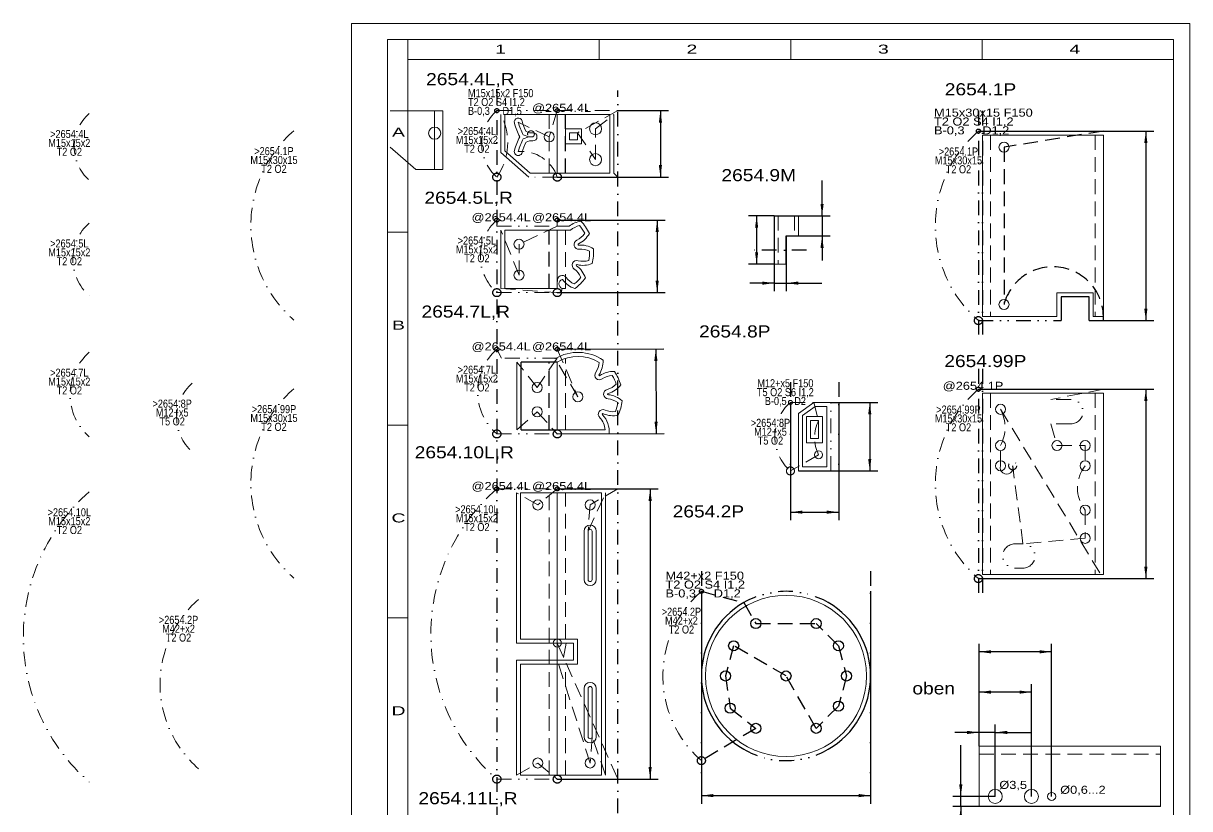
# Model space of a CAD drawing. Extents: x -82 to 209, y 1 to 296.
# Drawn here: x -80.4 to 209, y 101.2 to 296 of the extents above; entities that cross this region are included whole.
import ezdxf
from ezdxf.enums import TextEntityAlignment as Align

# ---------------------------------------------------------------- set-up
doc = ezdxf.new("R2010")
doc.units = 0
doc.header["$LTSCALE"] = 7.305531
for name, pattern in [('DASHDOT', [1, 0.5, -0.25, 0, -0.25]), ('DASHED', [0.75, 0.5, -0.25]), ('DIVIDE', [1.25, 0.5, -0.25, 0, -0.25, 0, -0.25]), ('PHANTOM', [2.5, 1.25, -0.25, 0.25, -0.25, 0.25, -0.25])]:
    doc.linetypes.add(name, pattern=pattern)
for name, color, linetype, lineweight in [('2654_10 ZUNGENSCHIEBER', 171, 'CONTINUOUS', 13), ('2654_10L', 30, 'CONTINUOUS', 13), ('2654_10R', 14, 'CONTINUOUS', 13), ('2654_1_3 RAHMEN', 7, 'CONTINUOUS', 13), ('2654_1P', 30, 'CONTINUOUS', 13), ('2654_2 ANTRIEBSRAD', 230, 'CONTINUOUS', 13), ('2654_2P', 30, 'CONTINUOUS', 13), ('2654_4-6_9 DREHHEBEL', 150, 'CONTINUOUS', 13), ('2654_4L', 30, 'CONTINUOUS', 13), ('2654_4R', 14, 'CONTINUOUS', 13), ('2654_5L', 30, 'CONTINUOUS', 13), ('2654_5R', 14, 'CONTINUOUS', 13), ('2654_7 STELLHEBEL', 172, 'CONTINUOUS', 13), ('2654_7L', 30, 'CONTINUOUS', 13), ('2654_7R', 14, 'CONTINUOUS', 13), ('2654_8 STELLVERSTELLUNG', 230, 'CONTINUOUS', 13), ('2654_8P', 14, 'CONTINUOUS', 13), ('2654_99P', 14, 'CONTINUOUS', 13), ('2654___ W-_ GSP-_ SIGNAL-ANTRIEB', 230, 'CONTINUOUS', 13), ('BEMAßUNG', 7, 'CONTINUOUS', 25), ('BESCHRIFTUNG', 7, 'CONTINUOUS', 25), ('HILFSLINIEN', 3, 'CONTINUOUS', 0), ('MITTELLINIEN', 5, 'DASHDOT', 25), ('STANDARD', 7, 'CONTINUOUS', 0)]:
    doc.layers.add(name, color=color, linetype=linetype, lineweight=lineweight)
doc.styles.add('Arial', font='arial.ttf')

# ---------------------------------------------------------------- blocks, each defined once
blk = doc.blocks.new('D403859712')
at = {"layer": 'BEMAßUNG', "color": 172}
for p, q in [((87.84, 155.11), (87.84, 102.43)), ((129.84, 155.11), (129.84, 102.43)), ((87.84, 104.43), (129.84, 104.43))]:
    blk.add_line(p, q, dxfattribs=at)
at = {"layer": 'BEMAßUNG'}
for points in [[(87.84, 104.43), (90.82, 104.83), (90.82, 104.04)], [(129.84, 104.43), (126.87, 104.04), (126.87, 104.83)]]:
    blk.add_solid(points, dxfattribs=at)
blk = doc.blocks.new('D403859968')
at = {"layer": 'BEMAßUNG', "color": 172}
for p, q in [((105.91, 248.25), (99.55, 248.25)), ((101.55, 248.25), (101.55, 236.25)), ((105.91, 236.25), (99.55, 236.25))]:
    blk.add_line(p, q, dxfattribs=at)
at = {"layer": 'BEMAßUNG'}
for points in [[(101.55, 248.25), (101.94, 245.28), (101.16, 245.28)], [(101.55, 236.25), (101.16, 239.22), (101.94, 239.22)]]:
    blk.add_solid(points, dxfattribs=at)
blk = doc.blocks.new('D403860224')
at = {"layer": 'BEMAßUNG', "color": 172}
for p, q in [((117.79, 248.25), (117.79, 257.02)), ((105.91, 248.25), (119.79, 248.25)), ((117.79, 248.25), (117.79, 243.25)), ((108.91, 243.25), (119.79, 243.25)), ((117.79, 243.25), (117.79, 237.21))]:
    blk.add_line(p, q, dxfattribs=at)
at = {"layer": 'BEMAßUNG'}
for points in [[(117.79, 248.25), (117.4, 251.22), (118.18, 251.22)], [(117.79, 243.25), (118.18, 240.28), (117.4, 240.28)]]:
    blk.add_solid(points, dxfattribs=at)
blk = doc.blocks.new('D403860480')
at = {"layer": 'BEMAßUNG', "color": 172}
for p, q in [((105.91, 248.25), (105.91, 229.56)), ((108.91, 243.25), (108.91, 229.56)), ((105.91, 231.56), (99.87, 231.56)), ((105.91, 231.56), (108.91, 231.56)), ((108.91, 231.56), (117.69, 231.56))]:
    blk.add_line(p, q, dxfattribs=at)
at = {"layer": 'BEMAßUNG'}
for points in [[(105.91, 231.56), (102.94, 231.16), (102.94, 231.95)], [(108.91, 231.56), (111.89, 231.95), (111.89, 231.16)]]:
    blk.add_solid(points, dxfattribs=at)
blk = doc.blocks.new('D403860992')
at = {"layer": 'BEMAßUNG', "color": 172}
for p, q in [((152.21, 104.22), (152.21, 116.96)), ((160.75, 104.22), (150.21, 104.22)), ((152.21, 101.72), (152.21, 104.22)), ((201.75, 101.72), (150.21, 101.72)), ((152.21, 101.72), (152.21, 95.68))]:
    blk.add_line(p, q, dxfattribs=at)
at = {"layer": 'BEMAßUNG'}
for points in [[(152.21, 104.22), (151.82, 107.2), (152.6, 107.2)], [(152.21, 101.72), (152.6, 98.75), (151.82, 98.75)]]:
    blk.add_solid(points, dxfattribs=at)
blk = doc.blocks.new('D403862528')
at = {"layer": 'BEMAßUNG', "color": 172}
for p, q in [((156.75, 116.72), (156.75, 122.1)), ((160.75, 104.22), (160.75, 122.1)), ((156.75, 120.1), (150.71, 120.1)), ((160.75, 120.1), (156.75, 120.1)), ((160.75, 120.1), (169.52, 120.1))]:
    blk.add_line(p, q, dxfattribs=at)
at = {"layer": 'BEMAßUNG'}
for points in [[(156.75, 120.1), (153.78, 119.71), (153.78, 120.5)], [(160.75, 120.1), (163.72, 120.5), (163.72, 119.71)]]:
    blk.add_solid(points, dxfattribs=at)
blk = doc.blocks.new('D403862784')
at = {"layer": 'BEMAßUNG', "color": 172}
for p, q in [((156.75, 116.72), (156.75, 132.1)), ((169.75, 104.22), (169.75, 132.1)), ((169.75, 130.1), (156.75, 130.1))]:
    blk.add_line(p, q, dxfattribs=at)
at = {"layer": 'BEMAßUNG'}
for points in [[(156.75, 130.1), (159.72, 130.5), (159.72, 129.71)], [(169.75, 130.1), (166.78, 129.71), (166.78, 130.5)]]:
    blk.add_solid(points, dxfattribs=at)
blk = doc.blocks.new('D403863040')
at = {"layer": 'BEMAßUNG', "color": 172}
for p, q in [((156.75, 116.72), (156.75, 142.1)), ((174.75, 104.22), (174.75, 142.1)), ((174.75, 140.1), (156.75, 140.1))]:
    blk.add_line(p, q, dxfattribs=at)
at = {"layer": 'BEMAßUNG'}
for points in [[(156.75, 140.1), (159.72, 140.5), (159.72, 139.71)], [(174.75, 140.1), (171.78, 139.71), (171.78, 140.5)]]:
    blk.add_solid(points, dxfattribs=at)
blk = doc.blocks.new('D403863296')
at = {"layer": 'BEMAßUNG', "color": 172}
for p, q in [((109.93, 201.97), (109.93, 172.74)), ((121.93, 201.97), (121.93, 172.74)), ((109.93, 174.74), (121.93, 174.74))]:
    blk.add_line(p, q, dxfattribs=at)
at = {"layer": 'BEMAßUNG'}
for points in [[(109.93, 174.74), (112.91, 175.13), (112.91, 174.35)], [(121.93, 174.74), (118.96, 174.35), (118.96, 175.13)]]:
    blk.add_solid(points, dxfattribs=at)
blk = doc.blocks.new('D404111104')
at = {"layer": 'BEMAßUNG', "color": 172}
for p, q in [((52.09, 180.52), (77.13, 180.52)), ((75.13, 180.52), (75.13, 108.52)), ((52.09, 108.52), (77.13, 108.52))]:
    blk.add_line(p, q, dxfattribs=at)
at = {"layer": 'BEMAßUNG'}
for points in [[(75.13, 180.52), (75.52, 177.55), (74.74, 177.55)], [(75.13, 108.52), (74.74, 111.5), (75.52, 111.5)]]:
    blk.add_solid(points, dxfattribs=at)
blk = doc.blocks.new('D404110848')
at = {"layer": 'BEMAßUNG', "color": 172}
for p, q in [((67.09, 274.35), (79.68, 274.35)), ((77.68, 274.35), (77.68, 257.85)), ((52.09, 257.85), (79.68, 257.85))]:
    blk.add_line(p, q, dxfattribs=at)
at = {"layer": 'BEMAßUNG'}
for points in [[(77.68, 274.35), (78.07, 271.37), (77.29, 271.37)], [(77.68, 257.85), (77.29, 260.82), (78.07, 260.82)]]:
    blk.add_solid(points, dxfattribs=at)
blk = doc.blocks.new('D404110592')
at = {"layer": 'BEMAßUNG', "color": 172}
for p, q in [((52.09, 247.2), (78.88, 247.2)), ((76.88, 247.2), (76.88, 229.2)), ((52.09, 229.2), (78.88, 229.2))]:
    blk.add_line(p, q, dxfattribs=at)
at = {"layer": 'BEMAßUNG'}
for points in [[(76.88, 247.2), (77.27, 244.22), (76.49, 244.22)], [(76.88, 229.2), (76.49, 232.17), (77.27, 232.17)]]:
    blk.add_solid(points, dxfattribs=at)
blk = doc.blocks.new('D404110336')
at = {"layer": 'BEMAßUNG', "color": 172}
for p, q in [((52.09, 215.15), (78.54, 215.24)), ((76.54, 215.24), (76.61, 194.24)), ((52.09, 194.15), (78.61, 194.24))]:
    blk.add_line(p, q, dxfattribs=at)
at = {"layer": 'BEMAßUNG'}
for points in [[(76.54, 215.24), (76.95, 212.26), (76.16, 212.26)], [(76.61, 194.24), (76.21, 197.21), (77, 197.21)]]:
    blk.add_solid(points, dxfattribs=at)
blk = doc.blocks.new('D404109824')
at = {"layer": 'BEMAßUNG', "color": 172}
for p, q in [((119.93, 201.97), (131.62, 201.97)), ((129.62, 201.97), (129.62, 184.97)), ((111.93, 184.97), (131.62, 184.97))]:
    blk.add_line(p, q, dxfattribs=at)
at = {"layer": 'BEMAßUNG'}
for points in [[(129.62, 201.97), (130.01, 199), (129.23, 199)], [(129.62, 184.97), (129.23, 187.95), (130.01, 187.95)]]:
    blk.add_solid(points, dxfattribs=at)
blk = doc.blocks.new('D404109568')
at = {"layer": 'BEMAßUNG', "color": 172}
for p, q in [((156.58, 269.27), (200.13, 269.27)), ((198.13, 269.27), (198.13, 222.27)), ((184.08, 222.27), (200.13, 222.27))]:
    blk.add_line(p, q, dxfattribs=at)
at = {"layer": 'BEMAßUNG'}
for points in [[(198.13, 269.27), (198.52, 266.29), (197.73, 266.29)], [(198.13, 222.27), (197.73, 225.24), (198.52, 225.24)]]:
    blk.add_solid(points, dxfattribs=at)
blk = doc.blocks.new('D404109312')
at = {"layer": 'BEMAßUNG', "color": 172}
for p, q in [((156.58, 205.26), (200.13, 205.26)), ((198.13, 205.26), (198.13, 158.26)), ((156.58, 158.26), (200.13, 158.26))]:
    blk.add_line(p, q, dxfattribs=at)
at = {"layer": 'BEMAßUNG'}
for points in [[(198.13, 205.26), (198.52, 202.29), (197.73, 202.29)], [(198.13, 158.26), (197.73, 161.24), (198.52, 161.24)]]:
    blk.add_solid(points, dxfattribs=at)

msp = doc.modelspace()

# ---------------------------------------------------------------- linework, layer by layer
at = {"layer": '2654_10 ZUNGENSCHIEBER'}
for p, q in [((43, 179.52), (52.09, 179.52)), ((43, 179.52), (43, 143.28)), ((52.09, 109.52), (52.09, 179.52)), ((52.09, 179.52), (63.09, 179.52)), ((52.09, 143.27), (52.09, 179.52)), ((63.09, 179.52), (63.09, 109.52)), ((58.74, 170.02), (58.74, 158.02)), ((61.74, 158.02), (61.74, 170.02)), ((43, 143.28), (50.09, 143.28)), ((57.09, 143.27), (52.09, 143.27)), ((57.09, 143.27), (57.09, 137.02)), ((43, 137.03), (50.09, 137.03)), ((43, 137.03), (43, 109.52)), ((52.09, 109.52), (52.09, 137.02)), ((52.09, 137.02), (57.09, 137.02)), ((58.74, 119.02), (58.74, 131.02)), ((61.74, 119.02), (61.74, 131.02)), ((43, 109.52), (52.09, 109.52)), ((63.09, 109.52), (52.09, 109.52))]:
    msp.add_line(p, q, dxfattribs=at)
at = {"layer": '2654_10 ZUNGENSCHIEBER', "linetype": 'DASHED'}
for p, q in [((50.09, 109.52), (50.09, 179.52)), ((54.09, 143.27), (54.09, 179.52)), ((50.09, 143.28), (52.09, 143.28)), ((50.09, 137.03), (52.09, 137.03)), ((54.09, 109.52), (54.09, 137.02))]:
    msp.add_line(p, q, dxfattribs=at)
at = {"layer": '2654_10 ZUNGENSCHIEBER'}
for centre, start, end in [((60.24, 170.02), 0, 180), ((60.24, 158.02), 180, 360), ((60.24, 131.02), 0, 180), ((60.24, 119.02), 180, 360)]:
    msp.add_arc(centre, 1.5, start, end, dxfattribs=at)
at = {"layer": '2654_10L', "linetype": 'DIVIDE'}
for p, q in [((37.09, 180.52), (52.09, 180.52)), ((37.09, 108.52), (52.09, 108.52))]:
    msp.add_line(p, q, dxfattribs=at)
at = {"layer": '2654_10L'}
for p, q in [((42, 179.52), (42, 142.28)), ((42, 142.28), (54.31, 142.28)), ((42, 138.03), (53.49, 138.03)), ((42, 138.03), (42, 109.52))]:
    msp.add_line(p, q, dxfattribs=at)
at = {"layer": '2654_10L', "linetype": 'DASHED'}
for p, q in [((47.23, 176.53), (42, 179.52)), ((52.09, 180.52), (47.23, 176.53)), ((54.31, 142.28), (53.49, 138.03)), ((42, 109.52), (47.23, 112.52)), ((47.23, 112.52), (52.09, 108.52))]:
    msp.add_line(p, q, dxfattribs=at)
at = {"layer": '2654_10L', "linetype": 'PHANTOM', "lineweight": 25}
for centre, radius in [((37.09, 180.52), 0.5), ((37.09, 108.52), 1)]:
    msp.add_circle(centre, radius, dxfattribs=at)
at = {"layer": '2654_10L'}
for centre in [(47.23, 176.53), (47.23, 112.52)]:
    msp.add_circle(centre, 1.25, dxfattribs=at)
at = {"layer": '2654_10R', "linetype": 'DIVIDE'}
for p, q in [((52.09, 180.52), (67.09, 180.52)), ((52.09, 108.52), (67.09, 108.52))]:
    msp.add_line(p, q, dxfattribs=at)
at = {"layer": '2654_10R', "linetype": 'DASHED'}
for p, q in [((59.74, 170.02), (64.09, 179.52)), ((67.09, 180.52), (60.23, 176.53)), ((60.23, 176.53), (59.74, 170.02)), ((52.09, 142.27), (67.09, 108.52)), ((60.23, 112.52), (52.09, 138.02)), ((60.74, 119.02), (60.23, 112.52)), ((64.09, 109.52), (60.74, 119.02))]:
    msp.add_line(p, q, dxfattribs=at)
at = {"layer": '2654_10R'}
for p, q in [((64.09, 179.52), (64.09, 109.52)), ((59.74, 170.02), (59.74, 158.02)), ((60.74, 158.02), (60.74, 170.02)), ((56.09, 142.27), (52.09, 142.27)), ((56.09, 142.27), (56.09, 138.02)), ((52.09, 138.02), (56.09, 138.02)), ((59.74, 119.02), (59.74, 131.02)), ((60.74, 119.02), (60.74, 131.02))]:
    msp.add_line(p, q, dxfattribs=at)
at = {"layer": '2654_10R', "linetype": 'PHANTOM', "lineweight": 25}
for centre, radius in [((52.09, 180.52), 0.5), ((52.09, 108.52), 1)]:
    msp.add_circle(centre, radius, dxfattribs=at)
at = {"layer": '2654_10R'}
for centre in [(60.23, 176.53), (60.23, 112.52)]:
    msp.add_circle(centre, 1.25, dxfattribs=at)
for centre, start, end in [((60.24, 170.02), 0, 180), ((60.24, 158.02), 180, 360), ((60.24, 131.02), 0, 180), ((60.24, 119.02), 180, 360)]:
    msp.add_arc(centre, 0.5, start, end, dxfattribs=at)
at = {"layer": '2654_1_3 RAHMEN'}
for p, q in [((157.58, 268.27), (157.58, 223.27)), ((157.58, 268.27), (187.58, 268.27)), ((187.58, 268.27), (187.58, 223.27)), ((176.08, 229.17), (176.08, 223.27)), ((185.08, 229.17), (176.08, 229.17)), ((185.08, 223.27), (185.08, 229.17)), ((157.58, 223.27), (176.08, 223.27)), ((185.08, 223.27), (187.58, 223.27)), ((157.58, 204.26), (157.58, 159.26)), ((157.58, 204.26), (187.58, 204.26)), ((187.58, 204.26), (187.58, 159.26)), ((157.58, 159.26), (187.58, 159.26)), ((156.75, 116.72), (156.75, 101.72)), ((156.75, 116.72), (201.75, 116.72)), ((201.75, 116.72), (201.75, 101.72)), ((156.75, 101.72), (201.75, 101.72))]:
    msp.add_line(p, q, dxfattribs=at)
at = {"layer": '2654_1_3 RAHMEN', "linetype": 'DASHED'}
for p, q in [((159.58, 268.27), (159.58, 223.27)), ((185.58, 268.27), (185.58, 223.27)), ((159.58, 204.26), (159.58, 159.26)), ((185.58, 204.26), (185.58, 159.26)), ((156.75, 114.72), (201.75, 114.72))]:
    msp.add_line(p, q, dxfattribs=at)
at = {"layer": '2654_1_3 RAHMEN'}
for centre, radius in [((160.75, 104.22), 1.75), ((169.75, 104.22), 1.75), ((174.75, 104.22), 1)]:
    msp.add_circle(centre, radius, dxfattribs=at)
at = {"layer": '2654_1P', "linetype": 'DIVIDE', "lineweight": 25}
for p, q in [((156.58, 269.27), (187.58, 269.27)), ((156.58, 222.27), (177.08, 222.27))]:
    msp.add_line(p, q, dxfattribs=at)
at = {"layer": '2654_1P', "linetype": 'DASHED', "lineweight": 25}
for p, q in [((187.58, 269.27), (162.93, 265.27)), ((162.93, 265.27), (162.93, 226.27))]:
    msp.add_line(p, q, dxfattribs=at)
at = {"layer": '2654_1P', "lineweight": 25}
for p, q in [((177.08, 228.17), (177.08, 222.27)), ((184.08, 228.17), (177.08, 228.17)), ((184.08, 222.27), (184.08, 228.17)), ((184.08, 222.27), (187.58, 222.27))]:
    msp.add_line(p, q, dxfattribs=at)
at = {"layer": '2654_1P', "linetype": 'PHANTOM', "lineweight": 25}
for centre, radius in [((156.58, 269.27), 0.5), ((156.58, 222.27), 1)]:
    msp.add_circle(centre, radius, dxfattribs=at)
at = {"layer": '2654_1P'}
for centre in [(162.93, 265.27), (162.93, 226.27)]:
    msp.add_circle(centre, 1.25, dxfattribs=at)
at = {"layer": '2654_1P', "linetype": 'DASHED', "lineweight": 25}
msp.add_arc((175.06, 223.07), 12.55, 356.3214, 525.2448, dxfattribs=at)
at = {"layer": '2654_2 ANTRIEBSRAD'}
msp.add_circle((108.84, 134.11), 20, dxfattribs=at)
at = {"layer": '2654_2P', "linetype": 'DASHED', "lineweight": 25}
for p, q in [((87.84, 155.11), (98.34, 152.3)), ((98.34, 152.3), (101.34, 147.1)), ((101.34, 147.1), (116.34, 147.1)), ((121.84, 141.61), (116.34, 147.1)), ((95.85, 141.61), (93.84, 134.11)), ((108.84, 134.11), (95.85, 141.61)), ((121.84, 141.61), (123.84, 134.11)), ((93.84, 134.11), (94.99, 126.11)), ((116.34, 121.12), (108.84, 134.11)), ((123.84, 134.11), (121.84, 126.61)), ((94.99, 126.11), (101.34, 121.12)), ((121.84, 126.61), (116.34, 121.12)), ((101.34, 121.12), (87.84, 113.11))]:
    msp.add_line(p, q, dxfattribs=at)
at = {"layer": '2654_2P', "linetype": 'PHANTOM', "lineweight": 25}
for centre, radius in [((87.84, 155.11), 0.5), ((87.84, 113.11), 1)]:
    msp.add_circle(centre, radius, dxfattribs=at)
at = {"layer": '2654_2P', "lineweight": 25}
for centre in [(101.34, 147.1), (116.34, 147.1), (95.85, 141.61), (121.84, 141.61), (93.84, 134.11), (108.84, 134.11), (123.84, 134.11), (94.99, 126.11), (121.84, 126.61), (101.34, 121.12), (116.34, 121.12)]:
    msp.add_circle(centre, 1.25, dxfattribs=at)
at = {"layer": '2654_2P', "linetype": 'DIVIDE', "lineweight": 25}
for start, end in [(60, 120), (240, 300)]:
    msp.add_arc((108.84, 134.11), 21, start, end, dxfattribs=at)
at = {"layer": '2654_2P', "lineweight": 25}
for start, end in [(120, 240), (300, 420)]:
    msp.add_arc((108.84, 134.11), 21, start, end, dxfattribs=at)
at = {"layer": '2654_4-6_9 DREHHEBEL'}
for p, q in [((10.66, 274.26), (23.66, 274.26)), ((21.66, 259.76), (21.66, 274.26)), ((23.66, 259.76), (23.66, 274.26)), ((39.09, 273.35), (65.09, 273.35)), ((39.09, 264.38), (39.09, 273.35)), ((52.09, 258.85), (52.09, 273.35)), ((52.09, 266.14), (52.09, 273.35)), ((65.09, 258.85), (65.09, 273.35)), ((54.09, 269.85), (58.09, 269.85)), ((54.09, 266.1), (54.09, 269.85)), ((58.09, 269.85), (58.09, 266.1)), ((44.35, 269.13), (45.22, 268.85)), ((44.35, 266.56), (45.22, 266.85)), ((45.22, 268.85), (46.05, 268.85)), ((45.22, 266.85), (46.05, 266.85)), ((16.96, 259.76), (10.66, 265.3)), ((45.38, 258.85), (39.09, 264.38)), ((58.09, 266.1), (54.09, 266.1)), ((16.96, 259.76), (23.66, 259.76)), ((45.38, 258.85), (65.09, 258.85)), ((105.91, 248.25), (111.91, 248.25)), ((105.91, 236.25), (105.91, 248.25)), ((111.91, 248.25), (111.91, 243.25)), ((39.09, 244.7), (52.09, 244.7)), ((39.09, 230.2), (39.09, 244.7)), ((52.09, 244.7), (55.41, 244.7)), ((52.09, 230.2), (52.09, 244.7)), ((111.91, 243.25), (108.91, 243.25)), ((108.91, 236.25), (105.91, 236.25)), ((39.09, 230.2), (52.09, 230.2)), ((53.35, 230.2), (54.09, 230.2))]:
    msp.add_line(p, q, dxfattribs=at)
at = {"layer": '2654_4-6_9 DREHHEBEL', "linetype": 'DASHED'}
for p, q in [((50.09, 258.85), (50.09, 273.35)), ((106.91, 248.25), (106.91, 236.25)), ((110.91, 248.25), (110.91, 243.25)), ((54.09, 244.7), (54.09, 230.2))]:
    msp.add_line(p, q, dxfattribs=at)
at = {"layer": '2654_4-6_9 DREHHEBEL', "linetype": 'DASHED', "lineweight": 25}
for p, q in [((54.09, 258.85), (54.09, 273.35)), ((50.09, 230.2), (50.09, 244.7))]:
    msp.add_line(p, q, dxfattribs=at)
at = {"layer": '2654_4-6_9 DREHHEBEL', "lineweight": 25}
msp.add_line((108.91, 236.25), (108.91, 243.25), dxfattribs=at)
at = {"layer": '2654_4-6_9 DREHHEBEL'}
msp.add_circle((21.66, 268.76), 1.5, dxfattribs=at)
for centre, radius, start, end in [((42.41, 271.49), 1, 15, 195), ((57.87, 275.63), 17, 195, 207.2285), ((57.87, 275.63), 15, 195, 205.6467), ((57.87, 260.07), 17, 152.7715, 165), ((57.87, 260.07), 15, 154.3533, 165), ((46.05, 267.85), 1, 270, 450), ((42.41, 264.21), 1, 165, 345), ((58.73, 240.96), 5, 103.3472, 131.6717), ((54.74, 246.69), 5, 296.3673, 326.4048), ((50.09, 239.2), 10, 28.3461, 41.6539), ((57.41, 241.14), 1.16, 112.9397, 276.8123), ((57.85, 235.01), 5, 63.4712, 93.5087), ((50.09, 239.2), 10, 348.3461, 361.6539), ((56.95, 235.99), 1.16, 73.0637, 236.9363), ((53.35, 231), 5, 23.4712, 53.5087), ((58.46, 241.97), 5, 256.4913, 286.5288), ((53.29, 232.33), 1.16, 33.0637, 196.9363), ((58.28, 235.94), 5, 216.4913, 246.5288), ((50.09, 239.2), 10, 308.3461, 321.6539)]:
    msp.add_arc(centre, radius, start, end, dxfattribs=at)
at = {"layer": '2654_4L', "linetype": 'DIVIDE'}
for p, q in [((37.09, 274.35), (52.09, 274.35)), ((52.09, 257.85), (45, 257.85))]:
    msp.add_line(p, q, dxfattribs=at)
at = {"layer": '2654_4L'}
for p, q in [((38.09, 263.93), (38.09, 273.35)), ((43.64, 268.31), (45.06, 267.85)), ((43.64, 267.38), (45.06, 267.85)), ((45.06, 267.85), (46.05, 267.85)), ((45, 257.85), (38.09, 263.93))]:
    msp.add_line(p, q, dxfattribs=at)
at = {"layer": '2654_4L', "linetype": 'DASHED'}
for p, q in [((52.09, 274.35), (50.09, 267.85)), ((50.09, 267.85), (42.41, 271.49))]:
    msp.add_line(p, q, dxfattribs=at)
at = {"layer": '2654_4L', "linetype": 'PHANTOM', "lineweight": 25}
for centre, radius in [((37.09, 274.35), 0.5), ((37.09, 257.85), 1)]:
    msp.add_circle(centre, radius, dxfattribs=at)
at = {"layer": '2654_4L'}
msp.add_circle((50.09, 267.85), 1.25, dxfattribs=at)
at = {"layer": '2654_4L', "linetype": 'DASHED'}
for centre, radius, start, end in [((24.88, 266.42), 14.92, 324.9317, 387.6855), ((45.56, 268.52), 0.835, 306.2369, 593.7631), ((43.15, 254.8), 9.44, 18.8522, 94.4935)]:
    msp.add_arc(centre, radius, start, end, dxfattribs=at)
at = {"layer": '2654_4L'}
for centre, start, end in [((57.87, 275.63), 195, 207.1975), ((57.87, 260.07), 152.8025, 165)]:
    msp.add_arc(centre, 16, start, end, dxfattribs=at)
at = {"layer": '2654_4R', "linetype": 'DIVIDE'}
for p, q in [((52.09, 274.35), (67.09, 274.35)), ((52.09, 257.85), (67.09, 257.85))]:
    msp.add_line(p, q, dxfattribs=at)
at = {"layer": '2654_4R', "linetype": 'DASHED'}
for p, q in [((67.09, 274.35), (57.09, 268.85)), ((61.59, 269.85), (66.09, 273.35)), ((61.59, 262.19), (61.59, 269.85)), ((57.09, 268.85), (61.59, 262.19))]:
    msp.add_line(p, q, dxfattribs=at)
at = {"layer": '2654_4R'}
for p, q in [((66.09, 258.85), (66.09, 273.35)), ((55.09, 268.85), (57.09, 268.85)), ((55.09, 267.1), (55.09, 268.85)), ((57.09, 267.1), (55.09, 267.1)), ((57.09, 268.85), (57.09, 267.1)), ((66.09, 258.85), (67.09, 257.85))]:
    msp.add_line(p, q, dxfattribs=at)
at = {"layer": '2654_4R', "linetype": 'PHANTOM', "lineweight": 25}
for centre, radius in [((52.09, 274.35), 0.5), ((52.09, 257.85), 1)]:
    msp.add_circle(centre, radius, dxfattribs=at)
at = {"layer": '2654_4R'}
for centre in [(61.59, 269.85), (61.59, 262.19)]:
    msp.add_circle(centre, 1.5, dxfattribs=at)
at = {"layer": '2654_5L', "linetype": 'DASHED'}
for p, q in [((37.09, 247.2), (37.09, 245.7)), ((42.59, 233.54), (38.09, 244.7)), ((52.09, 245.7), (42.59, 241.2)), ((42.59, 233.54), (42.59, 241.2)), ((38.09, 230.2), (52.09, 229.2))]:
    msp.add_line(p, q, dxfattribs=at)
at = {"layer": '2654_5L', "linetype": 'DIVIDE'}
for p, q in [((37.09, 245.7), (52.09, 245.7)), ((37.09, 229.2), (52.09, 229.2))]:
    msp.add_line(p, q, dxfattribs=at)
at = {"layer": '2654_5L'}
msp.add_line((38.09, 230.2), (38.09, 244.7), dxfattribs=at)
at = {"layer": '2654_5L', "linetype": 'PHANTOM', "lineweight": 25}
for centre, radius in [((37.09, 247.2), 0.5), ((37.09, 229.2), 1)]:
    msp.add_circle(centre, radius, dxfattribs=at)
at = {"layer": '2654_5L'}
for centre in [(42.59, 241.2), (42.59, 233.54)]:
    msp.add_circle(centre, 1.25, dxfattribs=at)
at = {"layer": '2654_5R', "linetype": 'DASHED'}
msp.add_line((52.09, 247.2), (52.09, 245.7), dxfattribs=at)
at = {"layer": '2654_5R'}
msp.add_line((52.09, 245.7), (55.04, 245.7), dxfattribs=at)
at = {"layer": '2654_5R', "linetype": 'PHANTOM', "lineweight": 25}
for centre, radius in [((52.09, 247.2), 0.5), ((52.09, 229.2), 1)]:
    msp.add_circle(centre, radius, dxfattribs=at)
at = {"layer": '2654_5R'}
for centre, radius, start, end in [((58.73, 240.96), 6, 97.6296, 127.8949), ((50.09, 239.2), 11, 25.237, 44.515), ((54.74, 246.69), 6, 295.9412, 332.1224), ((57.41, 241.14), 0.163, 107.5809, 247.4697), ((57.85, 235.01), 6, 57.7536, 94.8259), ((50.09, 239.2), 11, 345.361, 364.639), ((56.95, 235.99), 0.163, 67.7049, 226.0157), ((53.35, 231), 6, 17.7536, 54.376), ((58.46, 241.97), 6, 256.0652, 292.2464), ((53.68, 231.35), 1.2, 107.2382, 249.4968), ((53.29, 232.33), 0.163, 43.9843, 79.0565), ((58.28, 235.94), 6, 215.624, 252.2464), ((50.09, 239.2), 11, 305.361, 324.639), ((52.27, 230.17), 0.987, 259.3465, 363.5412)]:
    msp.add_arc(centre, radius, start, end, dxfattribs=at)
at = {"layer": '2654_7 STELLHEBEL', "lineweight": 25}
for p, q in [((43.09, 195.15), (43.09, 211.97)), ((52.09, 211.97), (43.09, 211.97)), ((43.09, 195.15), (52.09, 195.15))]:
    msp.add_line(p, q, dxfattribs=at)
at = {"layer": '2654_7 STELLHEBEL', "linetype": 'DASHED', "lineweight": 25}
msp.add_line((50.09, 195.15), (50.09, 211.97), dxfattribs=at)
at = {"layer": '2654_7 STELLHEBEL'}
for p, q in [((52.09, 195.15), (52.09, 211.97)), ((63.97, 195.19), (52.09, 195.15))]:
    msp.add_line(p, q, dxfattribs=at)
at = {"layer": '2654_7 STELLHEBEL', "linetype": 'DASHED'}
msp.add_line((54.09, 195.15), (54.09, 212.88), dxfattribs=at)
at = {"layer": '2654_7 STELLHEBEL'}
for centre, radius, start, end in [((57.21, 203.38), 10, 58.3461, 120.7712), ((57.46, 212.2), 5, 326.4913, 356.5288), ((62.56, 208.74), 1.16, 143.0637, 306.9363), ((66.02, 203.64), 5, 93.4712, 123.5087), ((57.21, 203.38), 10, 18.3461, 31.6539), ((63.07, 209.97), 5, 286.4913, 316.5288), ((64.75, 204.04), 1.16, 103.0637, 266.9363), ((64.12, 197.91), 5, 53.4712, 83.5087), ((63.41, 199.04), 1.16, 63.0637, 226.9363), ((65.93, 204.66), 5, 246.4913, 276.5288), ((57.21, 203.38), 10, 338.3461, 351.6539), ((58.99, 194.74), 5, 5.1457, 43.5087)]:
    msp.add_arc(centre, radius, start, end, dxfattribs=at)
at = {"layer": '2654_7L', "linetype": 'DASHED'}
for p, q in [((37.09, 215.15), (38.22, 212.97)), ((47.09, 205.65), (42.09, 211.97)), ((52.09, 212.97), (47.09, 205.65)), ((42.09, 195.15), (47.09, 199.65)), ((47.09, 199.65), (52.09, 194.15))]:
    msp.add_line(p, q, dxfattribs=at)
at = {"layer": '2654_7L', "linetype": 'DIVIDE'}
for p, q in [((52.09, 212.97), (38.22, 212.97)), ((37.09, 194.15), (52.09, 194.15))]:
    msp.add_line(p, q, dxfattribs=at)
at = {"layer": '2654_7L'}
msp.add_line((42.09, 195.15), (42.09, 211.97), dxfattribs=at)
at = {"layer": '2654_7L', "linetype": 'PHANTOM', "lineweight": 25}
for centre, radius in [((37.09, 215.15), 0.5), ((37.09, 194.15), 1)]:
    msp.add_circle(centre, radius, dxfattribs=at)
at = {"layer": '2654_7L'}
for centre in [(47.09, 205.65), (47.09, 199.65)]:
    msp.add_circle(centre, 1.25, dxfattribs=at)
at = {"layer": '2654_7R', "linetype": 'DASHED'}
for p, q in [((52.09, 215.15), (57.21, 203.38)), ((57.21, 203.38), (51.58, 212.83))]:
    msp.add_line(p, q, dxfattribs=at)
at = {"layer": '2654_7R'}
msp.add_line((64.96, 194.2), (52.09, 194.15), dxfattribs=at)
at = {"layer": '2654_7R', "linetype": 'PHANTOM', "lineweight": 25}
for centre, radius in [((52.09, 215.15), 0.5), ((52.09, 194.15), 1)]:
    msp.add_circle(centre, radius, dxfattribs=at)
at = {"layer": '2654_7R'}
msp.add_circle((57.21, 203.38), 1.25, dxfattribs=at)
for centre, radius, start, end in [((57.21, 203.38), 11, 55.361, 120.7712), ((57.46, 212.2), 6, 326.0652, 362.2464), ((62.56, 208.74), 0.163, 137.7049, 312.2951), ((66.02, 203.64), 6, 87.7536, 123.9348), ((57.21, 203.38), 11, 15.361, 34.639), ((63.07, 209.97), 6, 286.0652, 322.2464), ((64.75, 204.04), 0.163, 97.7049, 272.2951), ((64.12, 197.91), 6, 47.7536, 83.9348), ((57.21, 203.38), 11, 335.361, 354.639), ((63.41, 199.04), 0.163, 57.7049, 232.2951), ((58.99, 194.74), 6, 354.7575, 403.9348), ((65.93, 204.66), 6, 246.0652, 282.2464)]:
    msp.add_arc(centre, radius, start, end, dxfattribs=at)
at = {"layer": '2654_8 STELLVERSTELLUNG'}
for p, q in [((116.1, 200.97), (112.93, 198.73)), ((116.1, 200.97), (118.93, 200.97)), ((112.93, 185.97), (118.93, 185.97))]:
    msp.add_line(p, q, dxfattribs=at)
at = {"layer": '2654_8 STELLVERSTELLUNG', "color": 230}
for p, q in [((118.93, 185.98), (118.93, 200.97)), ((112.93, 185.98), (112.93, 198.73)), ((113.93, 191.98), (113.93, 198.48)), ((113.93, 198.48), (117.93, 198.48)), ((117.93, 191.98), (117.93, 198.48)), ((117.93, 191.98), (113.93, 191.98))]:
    msp.add_line(p, q, dxfattribs=at)
at = {"layer": '2654_8P', "linetype": 'DASHED'}
for p, q in [((109.93, 201.97), (115.78, 201.97)), ((115.78, 201.97), (116.93, 197.48)), ((116.93, 188.98), (109.93, 184.97))]:
    msp.add_line(p, q, dxfattribs=at)
at = {"layer": '2654_8P'}
for p, q in [((115.78, 201.97), (111.93, 199.25)), ((115.78, 201.97), (119.93, 201.97)), ((111.93, 184.97), (111.93, 199.25)), ((114.93, 197.48), (116.93, 197.48)), ((114.93, 192.98), (114.93, 197.48)), ((116.93, 192.98), (116.93, 197.48)), ((116.93, 192.98), (114.93, 192.98)), ((111.93, 184.97), (119.93, 184.97))]:
    msp.add_line(p, q, dxfattribs=at)
at = {"layer": '2654_8P', "linetype": 'DIVIDE'}
msp.add_line((119.93, 184.97), (119.93, 201.97), dxfattribs=at)
at = {"layer": '2654_8P', "linetype": 'PHANTOM'}
for centre, radius in [((109.93, 201.97), 0.5), ((109.93, 184.97), 1)]:
    msp.add_circle(centre, radius, dxfattribs=at)
at = {"layer": '2654_8P'}
msp.add_circle((116.93, 188.98), 1, dxfattribs=at)
at = {"layer": '2654_8P', "linetype": 'DASHED'}
msp.add_arc((125.43, 193.23), 9.5, 153.4349, 206.5651, dxfattribs=at)
at = {"layer": '2654_99P', "linetype": 'DIVIDE', "lineweight": 25}
for p, q in [((156.58, 205.26), (187.58, 205.26)), ((156.58, 158.26), (187.58, 158.26))]:
    msp.add_line(p, q, dxfattribs=at)
at = {"layer": '2654_99P', "linetype": 'DASHED'}
for p, q in [((187.58, 205.26), (174.53, 202.66)), ((162.08, 200.26), (187.58, 158.26)), ((174.53, 196.66), (176.08, 191.26)), ((162.08, 186.26), (162.08, 191.26)), ((176.08, 191.26), (183.08, 191.26)), ((183.08, 191.26), (183.08, 186.26)), ((167.63, 166.87), (165.08, 186.26)), ((183.08, 175.26), (183.08, 168.26)), ((183.08, 168.26), (167.63, 166.87))]:
    msp.add_line(p, q, dxfattribs=at)
at = {"layer": '2654_99P', "linetype": 'DIVIDE'}
for p, q in [((179.53, 202.66), (174.53, 202.66)), ((179.53, 196.66), (174.53, 196.66)), ((165.63, 166.87), (167.63, 166.87)), ((165.63, 160.87), (167.63, 160.87))]:
    msp.add_line(p, q, dxfattribs=at)
at = {"layer": '2654_99P', "linetype": 'PHANTOM', "lineweight": 25}
for centre, radius in [((156.58, 205.26), 0.5), ((156.58, 158.26), 1)]:
    msp.add_circle(centre, radius, dxfattribs=at)
at = {"layer": '2654_99P'}
for centre in [(162.08, 200.26), (162.08, 191.26), (176.08, 191.26), (183.08, 191.26), (162.08, 186.26), (183.08, 186.26), (183.08, 175.26), (183.08, 168.26)]:
    msp.add_circle(centre, 1.25, dxfattribs=at)
at = {"layer": '2654_99P', "linetype": 'DIVIDE'}
msp.add_circle((165.08, 186.26), 1, dxfattribs=at)
for centre, start, end in [((179.53, 199.66), 270, 450), ((165.63, 163.87), 90, 270), ((167.63, 163.87), 270, 450)]:
    msp.add_arc(centre, 3, start, end, dxfattribs=at)
at = {"layer": '2654_99P', "linetype": 'DASHED'}
for centre, radius, start, end in [((153.37, 195.76), 9.81, 332.6966, 387.3034), ((190, 180.76), 8.84, 141.5047, 218.4953)]:
    msp.add_arc(centre, radius, start, end, dxfattribs=at)
at = {"layer": '2654_99P'}
msp.add_arc((163.58, 185.76), 1.58, 161.5651, 378.4349, dxfattribs=at)
at = {"layer": '2654___ W-_ GSP-_ SIGNAL-ANTRIEB', "linetype": 'DASHDOT'}
for centre, radius in [((-56.84, 265.36), 10.95), ((44.29, 266.1), 10.95), ((7.25, 245.87), 31.19), ((177.08, 245.77), 31.19), ((-56.18, 237.46), 11.94), ((44.94, 238.2), 11.94), ((-54.87, 203.92), 13.93), ((46.25, 204.65), 13.93), ((-31.09, 198.23), 11.28), ((7.25, 181.87), 31.19), ((177.08, 181.76), 31.19), ((117.35, 193.47), 11.28), ((-32.63, 143.79), 47.77), ((68.49, 144.52), 47.77), ((106.16, 134.11), 27.87), ((-18.62, 132.1), 27.87)]:
    msp.add_arc(centre, radius, 131.0999, 228.9001, dxfattribs=at)
at = {"layer": 'HILFSLINIEN'}
msp.add_circle((52.09, 142.27), 1, dxfattribs=at)
at = {"layer": 'MITTELLINIEN'}
for p, q in [((37.09, 279.35), (37.09, 3.77)), ((67.09, 3.77), (67.09, 279.35)), ((156.58, 274.27), (156.58, 217.27)), ((113.91, 239.75), (100.91, 239.75)), ((156.58, 210.26), (156.58, 153.26)), ((109.93, 206.97), (109.93, 179.97)), ((121.93, 206.97), (121.93, 179.97)), ((87.84, 160.11), (87.84, 108.11)), ((129.84, 160.11), (129.84, 108.11))]:
    msp.add_line(p, q, dxfattribs=at)
at = {"layer": 'MITTELLINIEN', "color": 94}
for p, q in [((157.58, 274.27), (157.58, 217.27)), ((157.58, 210.26), (157.58, 153.26))]:
    msp.add_line(p, q, dxfattribs=at)
at = {"layer": 'STANDARD'}
for p, q in [((1, 1), (1, 296)), ((1, 296), (209, 296)), ((209, 296), (209, 1)), ((10, 5), (10, 292)), ((10, 292), (15, 292)), ((15, 292), (205, 292)), ((15, 287), (15, 292)), ((62.5, 292), (62.5, 287)), ((110, 292), (110, 287)), ((157.5, 292), (157.5, 287)), ((205, 292), (205, 287)), ((15, 287), (205, 287)), ((15, 5), (15, 287)), ((205, 287), (205, 5)), ((10, 244.17), (15, 244.17)), ((10, 196.33), (15, 196.33)), ((205, 182.12), (205, 5.12)), ((10, 148.5), (15, 148.5))]:
    msp.add_line(p, q, dxfattribs=at)

# ---------------------------------------------------------------- block references
at = {"layer": 'BEMAßUNG'}
for name in ['D404110848', 'D404109568', 'D403860224', 'D404110592', 'D403859968', 'D403860480', 'D404110336', 'D404109312', 'D403863296', 'D404109824', 'D404111104', 'D403859712', 'D403863040', 'D403862784', 'D403862528', 'D403860992']:
    msp.add_blockref(name, (0, 0), dxfattribs=at)

# ---------------------------------------------------------------- texts
at = {"layer": '2654_10L', "style": 'Arial', "width": 1.135129}
msp.add_text('@2654.4L', height=2, dxfattribs=at).set_placement((30.82, 182.22), align=Align.TOP_LEFT)
at = {"layer": '2654_10R', "style": 'Arial', "width": 1.135129}
msp.add_text('@2654.4L', height=2, dxfattribs=at).set_placement((45.82, 182.22), align=Align.TOP_LEFT)
at = {"layer": '2654_1P', "insert": (145.56, 274.85), "char_height": 2, "attachment_point": 1, "line_spacing_factor": 0.66, "style": 'Arial'}
msp.add_mtext('\\W1.135101;M15x30x15 F150\\PT2 O2 S4 I1,2\\PB-0,3     D1,2', dxfattribs=at)
at = {"layer": '2654_2P', "insert": (78.93, 159.99), "char_height": 2, "attachment_point": 1, "line_spacing_factor": 0.66, "style": 'Arial'}
msp.add_mtext('\\W1.135108;M42+x2 F150\\PT2 O2 S4 I1,2\\PB-0,3     D1,2', dxfattribs=at)
at = {"layer": '2654_4L', "insert": (29.93, 279.68), "char_height": 2, "attachment_point": 1, "line_spacing_factor": 0.66, "style": 'Arial'}
msp.add_mtext('\\W0.810867;M15x15x2 F150\\PT2 O2 S4 I1,2\\PB-0,3     D1,5', dxfattribs=at)
at = {"layer": '2654_4R', "style": 'Arial', "width": 1.135129}
msp.add_text('@2654.4L', height=2, dxfattribs=at).set_placement((45.82, 276.04), align=Align.TOP_LEFT)
at = {"layer": '2654_5L', "style": 'Arial', "width": 1.135129}
msp.add_text('@2654.4L', height=2, dxfattribs=at).set_placement((30.82, 248.89), align=Align.TOP_LEFT)
at = {"layer": '2654_5R', "style": 'Arial', "width": 1.135129}
msp.add_text('@2654.4L', height=2, dxfattribs=at).set_placement((45.82, 248.89), align=Align.TOP_LEFT)
at = {"layer": '2654_7L', "style": 'Arial', "width": 1.135129}
msp.add_text('@2654.4L', height=2, dxfattribs=at).set_placement((30.82, 216.85), align=Align.TOP_LEFT)
at = {"layer": '2654_7R', "style": 'Arial', "width": 1.135129}
msp.add_text('@2654.4L', height=2, dxfattribs=at).set_placement((45.82, 216.85), align=Align.TOP_LEFT)
at = {"layer": '2654_8P', "insert": (108.68, 204.33), "char_height": 2, "attachment_point": 5, "line_spacing_factor": 0.66, "style": 'Arial'}
msp.add_mtext('\\W0.810851;M12+x5 F150\\PT5 O2 S6 I1,2\\PB-0,5   D2', dxfattribs=at)
at = {"layer": '2654_99P', "style": 'Arial', "width": 1.135097}
msp.add_text('@2654.1P', height=2, dxfattribs=at).set_placement((147.73, 207.09), align=Align.TOP_LEFT)
at = {"layer": '2654___ W-_ GSP-_ SIGNAL-ANTRIEB', "char_height": 2, "attachment_point": 5, "line_spacing_factor": 0.66, "style": 'Arial'}
for s, insert in [('\\W0.810845;>2654.4L\\PM15x15x2\\PT2 O2', (-68.99, 266.33)), ('\\W0.810845;>2654.4L\\PM15x15x2\\PT2 O2', (32.13, 267.07)), ('\\W0.810845;>2654.1P\\PM15x30x15\\PT2 O2', (-18.21, 262.09)), ('\\W0.810845;>2654.1P\\PM15x30x15\\PT2 O2', (151.63, 261.99)), ('\\W0.810845;>2654.5L\\PM15x15x2\\PT2 O2', (32.13, 239.91)), ('\\W0.810845;>2654.5L\\PM15x15x2\\PT2 O2', (-68.99, 239.18)), ('\\W0.810845;>2654.7L\\PM15x15x2\\PT2 O2', (-68.99, 207.13)), ('\\W0.810845;>2654.7L\\PM15x15x2\\PT2 O2', (32.13, 207.87)), ('\\W0.810845;>2654.8P\\PM12+x5\\PT5 O2', (-43.47, 199.45)), ('\\W0.810848;>2654.99P\\PM15x30x15\\PT2 O2', (-18.21, 198.09)), ('\\W0.810848;>2654.99P\\PM15x30x15\\PT2 O2', (151.63, 197.98)), ('\\W0.810845;>2654.8P\\PM12+x5\\PT5 O2', (104.98, 194.69)), ('\\W0.810848;>2654.10L\\PM15x15x2\\PT2 O2', (-68.99, 172.5)), ('\\W0.810848;>2654.10L\\PM15x15x2\\PT2 O2', (32.13, 173.24)), ('\\W0.810845;>2654.2P\\PM42+x2\\PT2 O2', (82.89, 147.83)), ('\\W0.810845;>2654.2P\\PM42+x2\\PT2 O2', (-41.89, 145.82))]:
    msp.add_mtext(s, dxfattribs=dict(at, insert=insert))
at = {"layer": 'BESCHRIFTUNG', "style": 'Arial'}
for s, width, p in [('2654.4L,R', 1.135103, (19.54, 283.66)), ('2654.1P', 1.135098, (148.24, 281.14)), ('2654.9M', 1.135113, (92.82, 259.84)), ('2654.5L,R', 1.135103, (19.12, 254.24)), ('2654.7L,R', 1.135103, (18.4, 226)), ('2654.8P', 1.135098, (87.27, 221.08)), ('2654.99P', 1.135104, (148.12, 213.73)), ('2654.10L,R', 1.135108, (16.71, 191.1)), ('2654.2P', 1.135098, (80.72, 176.44)), ('2654.11L,R', 1.135108, (17.64, 105.29))]:
    msp.add_text(s, height=3, dxfattribs=dict(at, width=width)).set_placement(p, align=Align.TOP_LEFT)
at = {"layer": 'BESCHRIFTUNG', "linetype": 'PHANTOM', "style": 'Arial', "width": 1.135145}
msp.add_text('oben', height=3, dxfattribs=at).set_placement((140.2, 132.54), align=Align.TOP_LEFT)
at = {"layer": 'BESCHRIFTUNG', "style": 'Arial'}
for s, width, p in [('Ø3,5', 1.135086, (161.77, 106.09)), ('Ø0,6...2', 1.135091, (176.87, 104.88))]:
    msp.add_text(s, height=2, dxfattribs=dict(at, width=width)).set_placement(p)
at = {"layer": 'STANDARD', "style": 'Arial'}
for s, width, p in [('1', 1.547923, (38, 290.72)), ('2', 1.547922, (85.5, 290.72)), ('3', 1.547923, (133, 290.72)), ('4', 1.547923, (180.5, 290.72)), ('A', 1.547987, (12.68, 270.1)), ('B', 1.547987, (12.68, 222.26)), ('C', 1.548103, (12.68, 174.43)), ('D', 1.548104, (12.68, 126.6))]:
    msp.add_text(s, height=2.23, dxfattribs=dict(at, width=width)).set_placement(p, align=Align.TOP_CENTER)

doc.saveas('drawing.dxf')
